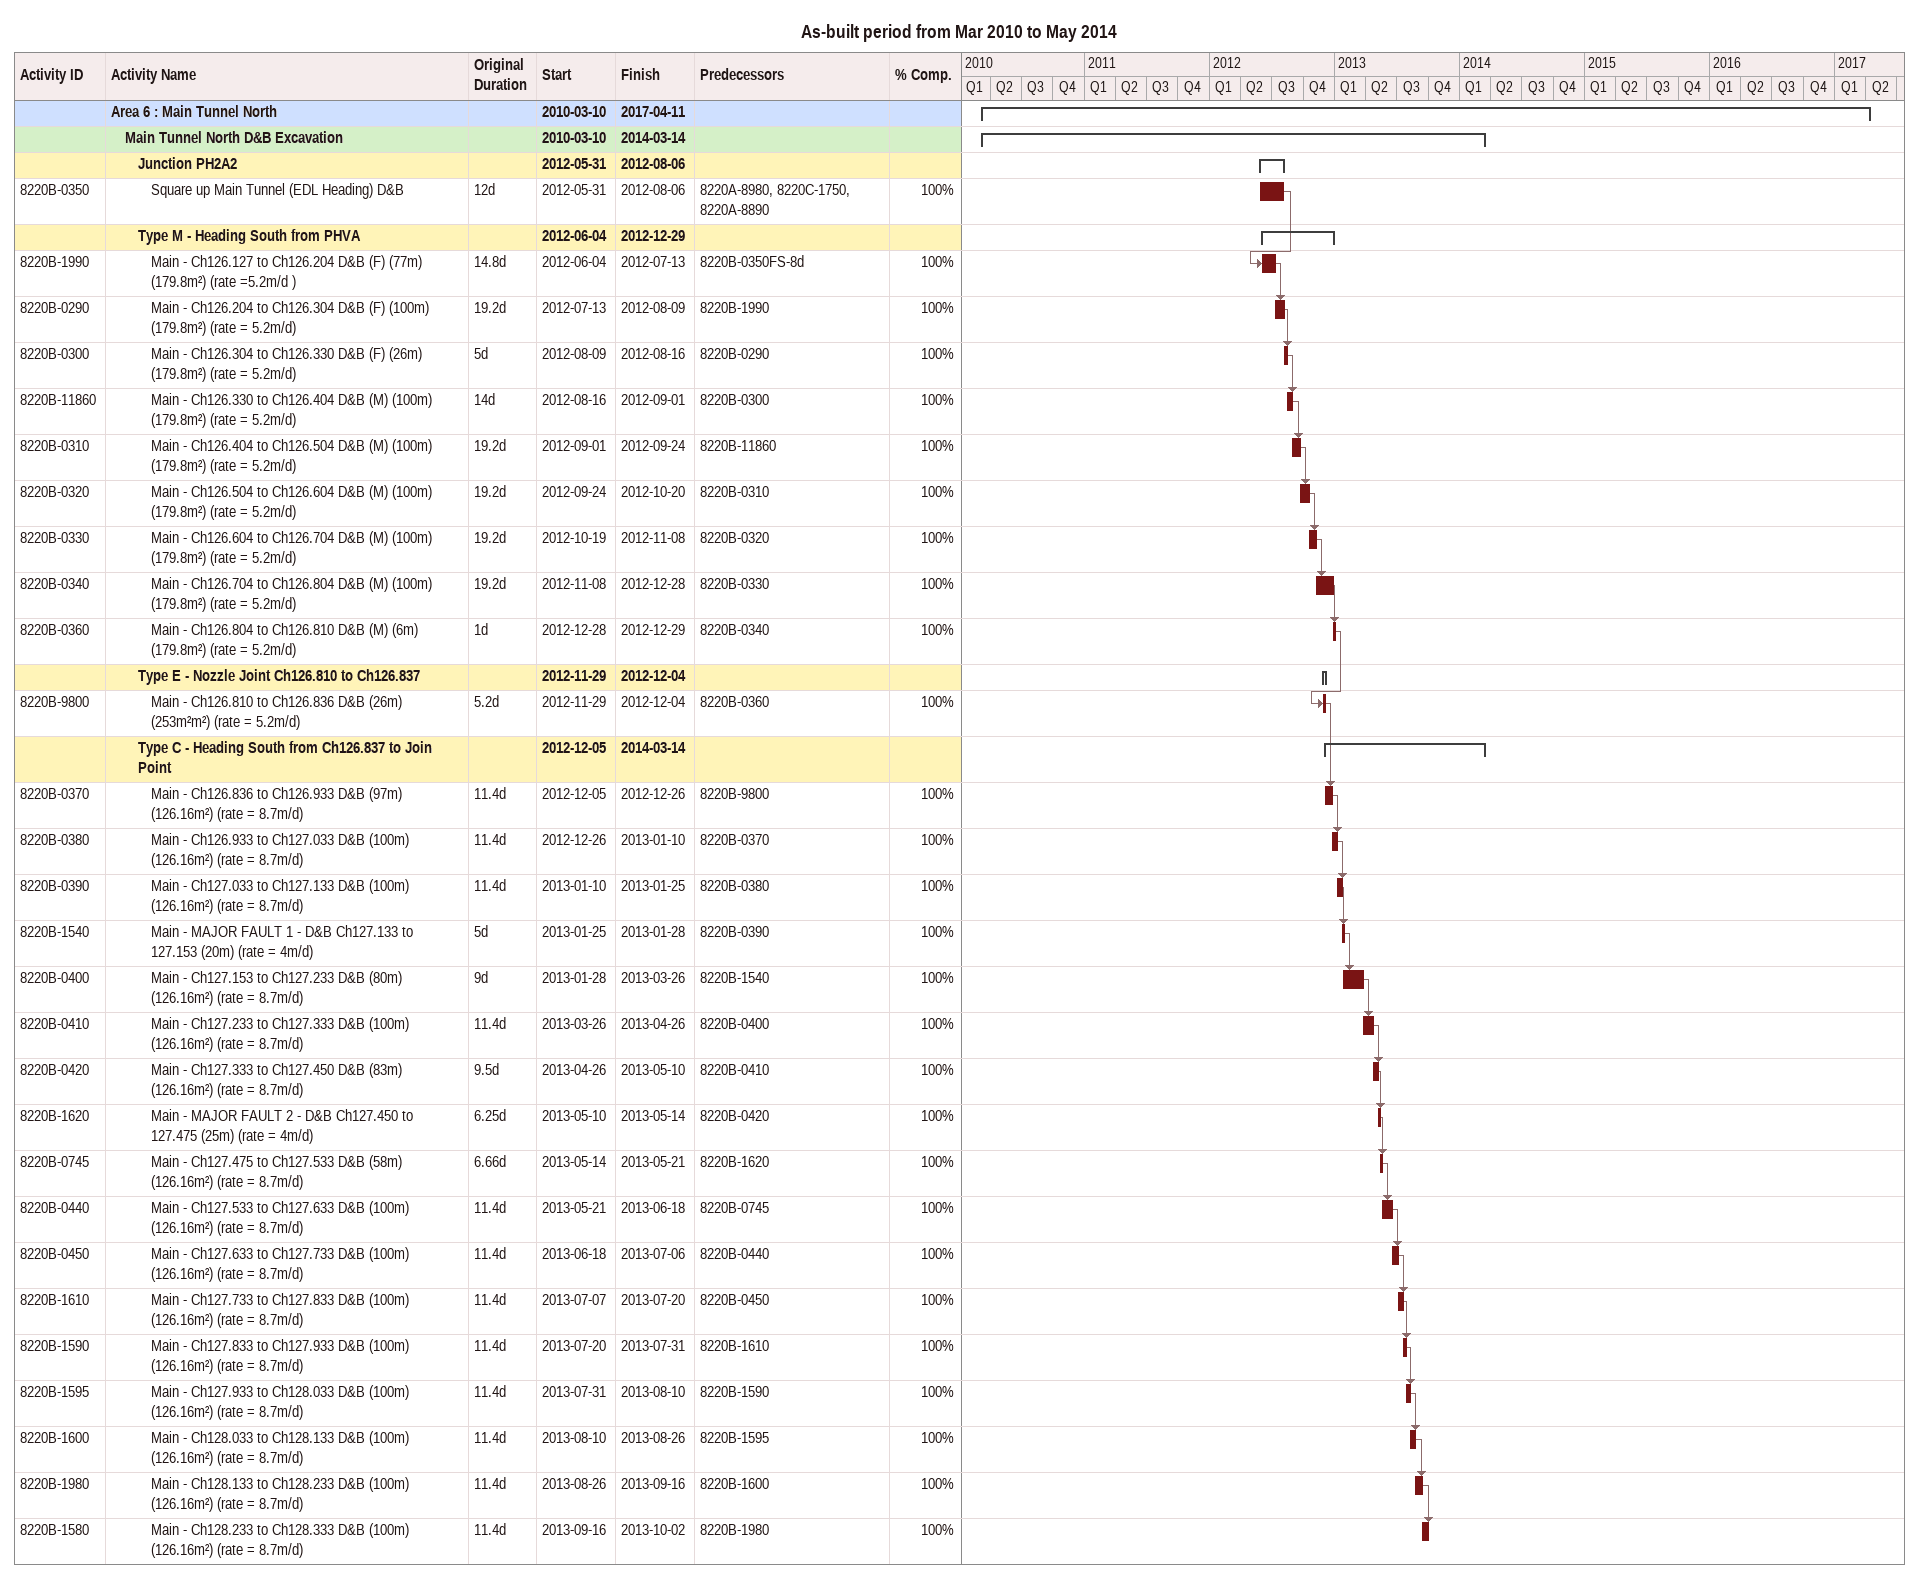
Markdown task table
As-built period from Mar 2010 to May 2014

| ID | Level | Task | Original duration | Start | Finish | Predecessors | % complete |
|---|---|---|---|---|---|---|---|
|  | 1 | **Area 6 : Main Tunnel North** |  | 2010-03-10 | 2017-04-11 |  |  |
|  | 2 | **Main Tunnel North D&B Excavation** |  | 2010-03-10 | 2014-03-14 |  |  |
|  | 3 | **Junction PH2A2** |  | 2012-05-31 | 2012-08-06 |  |  |
| 8220B-0350 | 4 | Square up Main Tunnel (EDL Heading) D&B | 12d | 2012-05-31 | 2012-08-06 | 8220A-8980, 8220C-1750, 8220A-8890 | 100 |
|  | 3 | **Type M - Heading South from PHVA** |  | 2012-06-04 | 2012-12-29 |  |  |
| 8220B-1990 | 4 | Main - Ch126.127 to Ch126.204 D&B (F) (77m) (179.8m²) (rate =5.2m/d ) | 14.8d | 2012-06-04 | 2012-07-13 | 8220B-0350FS-8d | 100 |
| 8220B-0290 | 4 | Main - Ch126.204 to Ch126.304 D&B (F) (100m) (179.8m²) (rate = 5.2m/d) | 19.2d | 2012-07-13 | 2012-08-09 | 8220B-1990 | 100 |
| 8220B-0300 | 4 | Main - Ch126.304 to Ch126.330 D&B (F) (26m) (179.8m²) (rate = 5.2m/d) | 5d | 2012-08-09 | 2012-08-16 | 8220B-0290 | 100 |
| 8220B-11860 | 4 | Main - Ch126.330 to Ch126.404 D&B (M) (100m) (179.8m²) (rate = 5.2m/d) | 14d | 2012-08-16 | 2012-09-01 | 8220B-0300 | 100 |
| 8220B-0310 | 4 | Main - Ch126.404 to Ch126.504 D&B (M) (100m) (179.8m²) (rate = 5.2m/d) | 19.2d | 2012-09-01 | 2012-09-24 | 8220B-11860 | 100 |
| 8220B-0320 | 4 | Main - Ch126.504 to Ch126.604 D&B (M) (100m) (179.8m²) (rate = 5.2m/d) | 19.2d | 2012-09-24 | 2012-10-20 | 8220B-0310 | 100 |
| 8220B-0330 | 4 | Main - Ch126.604 to Ch126.704 D&B (M) (100m) (179.8m²) (rate = 5.2m/d) | 19.2d | 2012-10-19 | 2012-11-08 | 8220B-0320 | 100 |
| 8220B-0340 | 4 | Main - Ch126.704 to Ch126.804 D&B (M) (100m) (179.8m²) (rate = 5.2m/d) | 19.2d | 2012-11-08 | 2012-12-28 | 8220B-0330 | 100 |
| 8220B-0360 | 4 | Main - Ch126.804 to Ch126.810 D&B (M) (6m) (179.8m²) (rate = 5.2m/d) | 1d | 2012-12-28 | 2012-12-29 | 8220B-0340 | 100 |
|  | 3 | **Type E - Nozzle Joint Ch126.810 to Ch126.837** |  | 2012-11-29 | 2012-12-04 |  |  |
| 8220B-9800 | 4 | Main - Ch126.810 to Ch126.836 D&B (26m) (253m²m²) (rate = 5.2m/d) | 5.2d | 2012-11-29 | 2012-12-04 | 8220B-0360 | 100 |
|  | 3 | **Type C - Heading South from Ch126.837 to Join Point** |  | 2012-12-05 | 2014-03-14 |  |  |
| 8220B-0370 | 4 | Main - Ch126.836 to Ch126.933 D&B (97m) (126.16m²) (rate = 8.7m/d) | 11.4d | 2012-12-05 | 2012-12-26 | 8220B-9800 | 100 |
| 8220B-0380 | 4 | Main - Ch126.933 to Ch127.033 D&B (100m) (126.16m²) (rate = 8.7m/d) | 11.4d | 2012-12-26 | 2013-01-10 | 8220B-0370 | 100 |
| 8220B-0390 | 4 | Main - Ch127.033 to Ch127.133 D&B (100m) (126.16m²) (rate = 8.7m/d) | 11.4d | 2013-01-10 | 2013-01-25 | 8220B-0380 | 100 |
| 8220B-1540 | 4 | Main - MAJOR FAULT 1 - D&B Ch127.133 to 127.153 (20m) (rate = 4m/d) | 5d | 2013-01-25 | 2013-01-28 | 8220B-0390 | 100 |
| 8220B-0400 | 4 | Main - Ch127.153 to Ch127.233 D&B (80m) (126.16m²) (rate = 8.7m/d) | 9d | 2013-01-28 | 2013-03-26 | 8220B-1540 | 100 |
| 8220B-0410 | 4 | Main - Ch127.233 to Ch127.333 D&B (100m) (126.16m²) (rate = 8.7m/d) | 11.4d | 2013-03-26 | 2013-04-26 | 8220B-0400 | 100 |
| 8220B-0420 | 4 | Main - Ch127.333 to Ch127.450 D&B (83m) (126.16m²) (rate = 8.7m/d) | 9.5d | 2013-04-26 | 2013-05-10 | 8220B-0410 | 100 |
| 8220B-1620 | 4 | Main - MAJOR FAULT 2 - D&B Ch127.450 to 127.475 (25m) (rate = 4m/d) | 6.25d | 2013-05-10 | 2013-05-14 | 8220B-0420 | 100 |
| 8220B-0745 | 4 | Main - Ch127.475 to Ch127.533 D&B (58m) (126.16m²) (rate = 8.7m/d) | 6.66d | 2013-05-14 | 2013-05-21 | 8220B-1620 | 100 |
| 8220B-0440 | 4 | Main - Ch127.533 to Ch127.633 D&B (100m) (126.16m²) (rate = 8.7m/d) | 11.4d | 2013-05-21 | 2013-06-18 | 8220B-0745 | 100 |
| 8220B-0450 | 4 | Main - Ch127.633 to Ch127.733 D&B (100m) (126.16m²) (rate = 8.7m/d) | 11.4d | 2013-06-18 | 2013-07-06 | 8220B-0440 | 100 |
| 8220B-1610 | 4 | Main - Ch127.733 to Ch127.833 D&B (100m) (126.16m²) (rate = 8.7m/d) | 11.4d | 2013-07-07 | 2013-07-20 | 8220B-0450 | 100 |
| 8220B-1590 | 4 | Main - Ch127.833 to Ch127.933 D&B (100m) (126.16m²) (rate = 8.7m/d) | 11.4d | 2013-07-20 | 2013-07-31 | 8220B-1610 | 100 |
| 8220B-1595 | 4 | Main - Ch127.933 to Ch128.033 D&B (100m) (126.16m²) (rate = 8.7m/d) | 11.4d | 2013-07-31 | 2013-08-10 | 8220B-1590 | 100 |
| 8220B-1600 | 4 | Main - Ch128.033 to Ch128.133 D&B (100m) (126.16m²) (rate = 8.7m/d) | 11.4d | 2013-08-10 | 2013-08-26 | 8220B-1595 | 100 |
| 8220B-1980 | 4 | Main - Ch128.133 to Ch128.233 D&B (100m) (126.16m²) (rate = 8.7m/d) | 11.4d | 2013-08-26 | 2013-09-16 | 8220B-1600 | 100 |
| 8220B-1580 | 4 | Main - Ch128.233 to Ch128.333 D&B (100m) (126.16m²) (rate = 8.7m/d) | 11.4d | 2013-09-16 | 2013-10-02 | 8220B-1980 | 100 |
